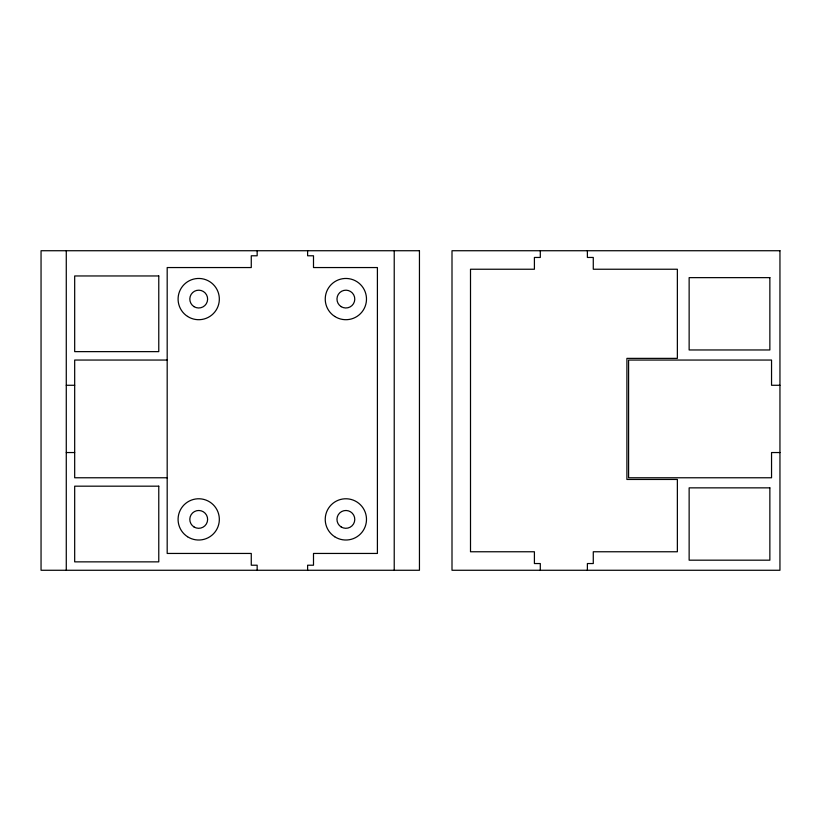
<?xml version="1.0" encoding="UTF-8"?>
<svg xmlns="http://www.w3.org/2000/svg" width="821" height="821" viewBox="0 0 821 821"><rect width="100%" height="100%" fill="white"/><g stroke="black" fill="none" stroke-linecap="round" stroke-linejoin="round"><path stroke-width="1.23" d="M167.186 360.05L74.68 360.05L74.68 477.771L167.186 477.771M66.275 385.275L74.68 385.275M779.95 385.275L771.545 385.275L771.545 360.05L628.588 360.05L628.588 477.771L771.545 477.771L771.545 452.545L779.95 452.545M66.275 452.545L74.68 452.545M587.384 250.733L587.384 257.455L593.275 257.455L593.275 269.237L677.366 269.237L677.366 358.367L626.905 358.367L626.905 479.454L677.366 479.454L677.366 551.763L593.275 551.763L593.275 563.545L587.384 563.545L587.384 570.267M540.3 250.733L540.3 257.455L534.409 257.455L534.409 269.237L470.505 269.237L470.505 551.763L534.409 551.763L534.409 563.545L540.3 563.545L540.3 570.267M394.224 250.733L394.224 570.267M307.608 250.733L307.608 255.783L313.499 255.783L313.499 267.554L377.403 267.554L377.403 553.446L313.499 553.446L313.499 565.217L307.608 565.217L307.608 570.267M257.158 250.733L257.158 255.783L251.267 255.783L251.267 267.554L167.186 267.554L167.186 553.446L251.267 553.446L251.267 565.217L257.158 565.217L257.158 570.267M66.275 250.733L66.275 570.267M419.449 250.733L41.05 250.733L41.05 570.267L419.449 570.267L419.449 250.733M779.95 250.733L452.002 250.733L452.002 570.267L779.95 570.267L779.95 250.733M158.771 275.959L74.68 275.959L74.68 351.634L158.771 351.634L158.771 275.959M769.862 277.642L689.137 277.642L689.137 349.962L769.862 349.962L769.862 277.642M158.771 486.176L74.68 486.176L74.68 561.862L158.771 561.862L158.771 486.176M769.862 487.859L689.137 487.859L689.137 560.179L769.862 560.179L769.862 487.859M334.691 316.413A20.617 20.617 0 0 0 366.464 300.096A20.617 20.617 0 0 0 336.446 280.741A20.617 20.617 0 0 0 334.691 316.413M187.537 316.413A20.617 20.617 0 0 0 219.31 300.096A20.617 20.617 0 0 0 189.292 280.741A20.617 20.617 0 0 0 187.537 316.413M334.691 536.729A20.617 20.617 0 0 0 366.464 520.411A20.617 20.617 0 0 0 336.446 501.046A20.617 20.617 0 0 0 334.691 536.729M341.197 526.979A8.908 8.908 0 0 0 354.775 519.642A8.908 8.908 0 0 0 341.639 511.555A8.908 8.908 0 0 0 341.197 526.979M194.043 526.979A8.908 8.908 0 0 0 207.621 519.642A8.908 8.908 0 0 0 194.485 511.555A8.908 8.908 0 0 0 194.043 526.979M187.537 536.729A20.617 20.617 0 0 0 219.31 520.411A20.617 20.617 0 0 0 189.292 501.046A20.617 20.617 0 0 0 187.537 536.729M341.197 306.664A8.908 8.908 0 0 0 354.775 299.337A8.908 8.908 0 0 0 341.639 291.25A8.908 8.908 0 0 0 341.197 306.664M194.043 306.664A8.908 8.908 0 0 0 207.621 299.337A8.908 8.908 0 0 0 194.485 291.25A8.908 8.908 0 0 0 194.043 306.664"/></g></svg>
